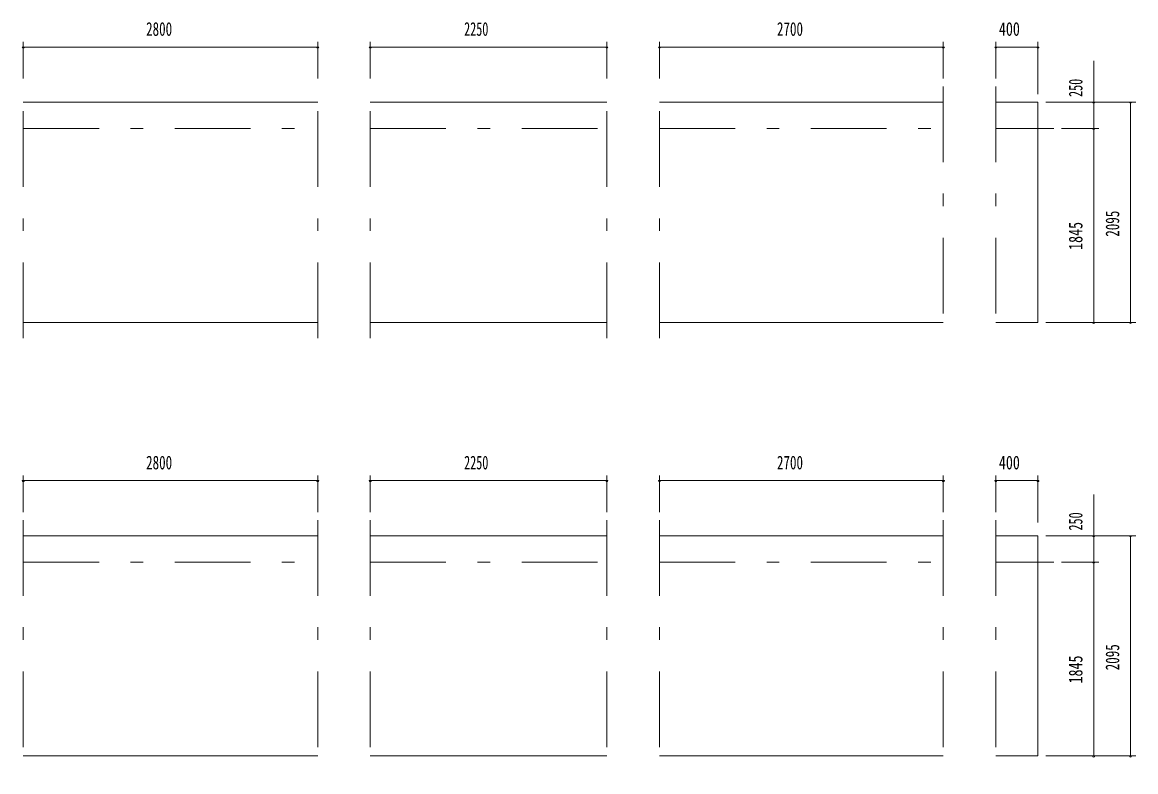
# Model space of a CAD drawing. Units: millimetres, scale not verified. Extents: x -25340 to 25344, y -10500 to 10500.
# Drawn here: x -16493 to -5903, y -7705 to -575 of the extents above; entities that cross this region are included whole.
import ezdxf
from ezdxf.enums import TextEntityAlignment as Align

# ---------------------------------------------------------------- set-up
doc = ezdxf.new("R2010")
doc.units = ezdxf.units.MM
doc.header["$LTSCALE"] = 60
doc.linetypes.add('USER3', pattern=[24, 12, -5, 2, -5])
for name, color, linetype, lineweight in [('0-2_1-05BOLD', 7, 'Continuous', 18), ('0-3_1-25CENTER', 3, 'USER3', 18), ('0-5_1-55DIM', 3, 'Continuous', 18)]:
    doc.layers.add(name, color=color, linetype=linetype, lineweight=lineweight)
doc.styles.add('ＭＳ ゴシック', font='')
doc.styles.get('ＭＳ ゴシック').set_extended_font_data('MS Gothic')

msp = doc.modelspace()

# ---------------------------------------------------------------- linework, layer by layer
at = {"layer": '0-2_1-05BOLD'}
for p, q in [((-16482.77, -1335.33), (-13682.77, -1335.33)), ((-13182.77, -1335.33), (-10932.77, -1335.33)), ((-10432.77, -1335.33), (-7732.77, -1335.33)), ((-13682.77, -3430.33), (-16482.77, -3430.33)), ((-10932.77, -3430.33), (-13182.77, -3430.33)), ((-7732.77, -3430.33), (-10432.77, -3430.33)), ((-16482.77, -5460.33), (-13682.77, -5460.33)), ((-13182.77, -5460.33), (-10932.77, -5460.33)), ((-10432.77, -5460.33), (-7732.77, -5460.33)), ((-7232.77, -5460.33), (-6832.78, -5460.33)), ((-6832.78, -5460.33), (-6832.78, -7555.33)), ((-13682.77, -7555.33), (-16482.77, -7555.33)), ((-10932.77, -7555.33), (-13182.77, -7555.33)), ((-7732.77, -7555.33), (-10432.77, -7555.33)), ((-6832.78, -7555.33), (-7232.77, -7555.33))]:
    msp.add_line(p, q, dxfattribs=at)
msp.add_lwpolyline([(-7232.77, -1335.33), (-6832.78, -1335.33), (-6832.78, -3430.33), (-7232.77, -3430.33)], dxfattribs=at)
at = {"layer": '0-3_1-25CENTER'}
for p, q in [((-16482.77, -3580.33), (-16482.77, -1185.33)), ((-13682.77, -3580.33), (-13682.77, -1185.33)), ((-13182.77, -3580.33), (-13182.77, -1185.33)), ((-10932.77, -3580.33), (-10932.77, -1185.33)), ((-10432.77, -3580.33), (-10432.77, -1185.33)), ((-7732.77, -1185.33), (-7732.77, -3580.33)), ((-7232.77, -1185.33), (-7232.77, -3580.33)), ((-16482.77, -1585.33), (-13682.77, -1585.33)), ((-13182.77, -1585.33), (-10932.77, -1585.33)), ((-10432.77, -1585.33), (-7732.77, -1585.33)), ((-7232.77, -1585.33), (-6682.77, -1585.33)), ((-16482.77, -5310.33), (-16482.77, -7705.33)), ((-13682.77, -5310.33), (-13682.77, -7705.33)), ((-13182.77, -5310.33), (-13182.77, -7705.33)), ((-10932.77, -5310.33), (-10932.77, -7705.33)), ((-10432.77, -5310.33), (-10432.77, -7705.33)), ((-7732.77, -5310.33), (-7732.77, -7705.33)), ((-7232.77, -5310.33), (-7232.77, -7705.33)), ((-16482.77, -5710.33), (-13682.77, -5710.33)), ((-13182.77, -5710.33), (-10932.77, -5710.33)), ((-10432.77, -5710.33), (-7732.77, -5710.33)), ((-7232.77, -5710.33), (-6682.78, -5710.33))]:
    msp.add_line(p, q, dxfattribs=at)
at = {"layer": '0-5_1-55DIM'}
for p, q in [((-16472.77, -810.33), (-16492.77, -810.33)), ((-16482.77, -1110.33), (-16482.77, -760.33)), ((-16482.77, -810.33), (-13682.77, -810.33)), ((-13672.77, -810.33), (-13692.77, -810.33)), ((-13682.77, -1110.33), (-13682.77, -760.33)), ((-13172.77, -810.33), (-13192.77, -810.33)), ((-13182.77, -1110.33), (-13182.77, -760.33)), ((-13182.77, -810.33), (-10932.77, -810.33)), ((-10922.77, -810.33), (-10942.77, -810.33)), ((-10932.77, -1110.33), (-10932.77, -760.33)), ((-10422.77, -810.33), (-10442.77, -810.33)), ((-10432.77, -1110.33), (-10432.77, -760.33)), ((-10432.77, -810.33), (-7732.77, -810.33)), ((-7722.77, -810.33), (-7742.77, -810.33)), ((-7732.77, -1110.33), (-7732.77, -760.33)), ((-7222.77, -810.33), (-7242.77, -810.33)), ((-7232.77, -1110.33), (-7232.77, -760.33)), ((-7232.77, -810.33), (-6832.78, -810.33)), ((-6822.78, -810.33), (-6842.78, -810.33)), ((-6832.78, -1260.33), (-6832.78, -760.33)), ((-6302.78, -3430.33), (-6302.78, -942.83)), ((-6757.78, -1335.33), (-5902.77, -1335.33)), ((-6292.78, -1335.33), (-6312.78, -1335.33)), ((-5942.77, -1335.33), (-5962.77, -1335.33)), ((-5952.77, -1335.33), (-5952.77, -3430.33)), ((-6607.77, -1585.33), (-6252.78, -1585.33)), ((-6292.78, -1585.33), (-6312.78, -1585.33)), ((-6757.78, -3430.33), (-5902.77, -3430.33)), ((-6292.78, -3430.33), (-6312.78, -3430.33)), ((-5942.77, -3430.33), (-5962.77, -3430.33)), ((-16472.77, -4935.33), (-16492.77, -4935.33)), ((-16482.77, -5235.33), (-16482.77, -4885.33)), ((-16482.77, -4935.33), (-13682.77, -4935.33)), ((-13672.77, -4935.33), (-13692.77, -4935.33)), ((-13682.77, -5235.33), (-13682.77, -4885.33)), ((-13172.77, -4935.33), (-13192.77, -4935.33)), ((-13182.77, -5235.33), (-13182.77, -4885.33)), ((-13182.77, -4935.33), (-10932.77, -4935.33)), ((-10922.77, -4935.33), (-10942.77, -4935.33)), ((-10932.77, -5235.33), (-10932.77, -4885.33)), ((-10422.77, -4935.33), (-10442.77, -4935.33)), ((-10432.77, -5235.33), (-10432.77, -4885.33)), ((-10432.77, -4935.33), (-7732.77, -4935.33)), ((-7722.77, -4935.33), (-7742.77, -4935.33)), ((-7732.77, -5235.33), (-7732.77, -4885.33)), ((-7222.77, -4935.33), (-7242.77, -4935.33)), ((-7232.77, -5235.33), (-7232.77, -4885.33)), ((-7232.77, -4935.33), (-6832.78, -4935.33)), ((-6822.78, -4935.33), (-6842.78, -4935.33)), ((-6832.78, -4885.33), (-6832.78, -5335.33)), ((-6302.78, -7555.33), (-6302.78, -5067.83)), ((-6757.78, -5460.33), (-5902.78, -5460.33)), ((-6292.78, -5460.33), (-6312.78, -5460.33)), ((-5942.78, -5460.33), (-5962.78, -5460.33)), ((-5952.78, -5460.33), (-5952.78, -7555.33)), ((-6607.78, -5710.33), (-6252.78, -5710.33)), ((-6292.78, -5710.33), (-6312.78, -5710.33)), ((-6757.78, -7555.33), (-5902.78, -7555.33)), ((-6292.78, -7555.33), (-6312.78, -7555.33)), ((-5942.78, -7555.33), (-5962.78, -7555.33))]:
    msp.add_line(p, q, dxfattribs=at)
for centre in [(-16482.77, -810.33), (-13682.77, -810.33), (-13182.77, -810.33), (-10932.77, -810.33), (-10432.77, -810.33), (-7732.77, -810.33), (-7232.77, -810.33), (-6832.78, -810.33), (-6302.78, -1335.33), (-5952.77, -1335.33), (-6302.78, -1585.33), (-6302.78, -3430.33), (-5952.77, -3430.33), (-16482.77, -4935.33), (-13682.77, -4935.33), (-13182.77, -4935.33), (-10932.77, -4935.33), (-10432.77, -4935.33), (-7732.77, -4935.33), (-7232.77, -4935.33), (-6832.78, -4935.33), (-6302.78, -5460.33), (-5952.78, -5460.33), (-6302.78, -5710.33), (-6302.78, -7555.33), (-5952.78, -7555.33)]:
    msp.add_arc(centre, 10, 180, 0, dxfattribs=at)

# ---------------------------------------------------------------- texts
at = {"layer": '0-5_1-55DIM', "color": 7, "style": 'ＭＳ ゴシック'}
for s, width, p in [('2800', 0.7, (-15315.27, -742.57)), ('2250', 0.65, (-12290.27, -742.57)), ('2700', 0.7, (-9315.27, -742.57)), ('400', 0.75, (-7204.03, -742.57)), ('2800', 0.7, (-15315.27, -4867.56)), ('2250', 0.65, (-12290.27, -4867.56)), ('2700', 0.7, (-9315.27, -4867.56)), ('400', 0.75, (-7204.03, -4867.56))]:
    msp.add_text(s, height=130.2, dxfattribs=dict(at, width=width)).set_placement(p, align=Align.BOTTOM_LEFT)
for s, width, p in [('250', 0.65, (-6370.54, -1285.33)), ('2095', 0.7, (-6020.54, -2615.33)), ('1845', 0.75, (-6370.54, -2740.33)), ('250', 0.65, (-6370.55, -5410.33)), ('2095', 0.7, (-6020.55, -6740.33)), ('1845', 0.75, (-6370.55, -6865.33))]:
    msp.add_text(s, height=130.2, rotation=90, dxfattribs=dict(at, width=width)).set_placement(p, align=Align.BOTTOM_LEFT)

doc.saveas('drawing.dxf')
